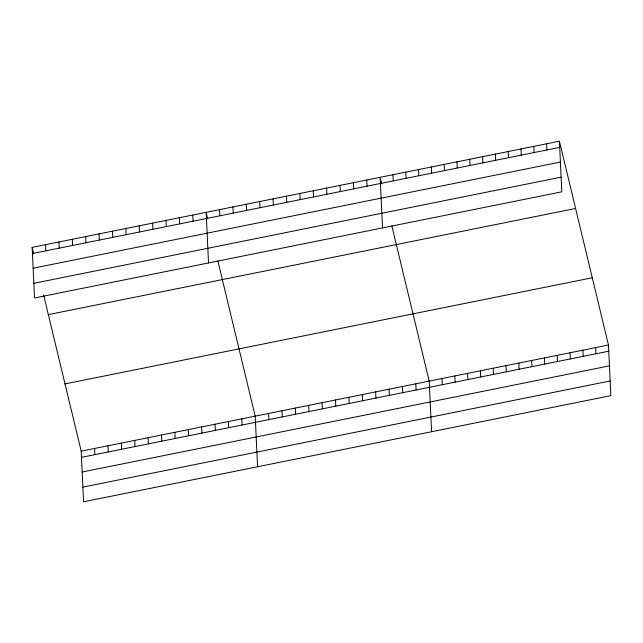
<?xml version="1.0" encoding="UTF-8"?>
<svg xmlns="http://www.w3.org/2000/svg" width="643" height="643" viewBox="0 0 643 643"><rect width="100%" height="100%" fill="white"/><g stroke="black" fill="none" stroke-linecap="round" stroke-linejoin="round"><path stroke-width="0.96" d="M559.41 141.219L561.797 191.831L34.537 297.974L32.15 247.362L559.41 141.219L608.463 345.026L610.85 395.638L83.59 501.781L81.203 451.169L43.611 295M32.439 253.535L559.707 147.392M33.131 268.203L560.399 162.052M33.846 283.314L561.106 177.163M48.338 314.62L575.598 208.469M65.015 383.911L592.275 277.768M81.203 451.169L608.463 345.026M81.492 457.342L608.752 351.199M82.183 472.01L609.443 365.859M82.891 487.121L610.159 380.969M381.717 183.842L380.142 177.307L382.529 227.919M391.836 225.878L429.194 381.114L431.582 431.726M207.721 218.869L206.146 212.335L208.533 262.947M217.84 260.905L255.199 416.142L257.586 466.754M32.15 247.362L33.725 253.905M595.659 347.598L595.948 353.771M582.855 350.178L583.145 356.351M570.052 352.758L570.341 358.931M557.24 355.338L557.537 361.511M546.606 143.791L546.904 149.964M544.436 357.91L544.725 364.083M533.803 146.371L534.092 152.544M531.632 360.49L531.922 366.663M520.999 148.951L521.288 155.124M518.829 363.07L519.118 369.243M508.195 151.523L508.484 157.696M506.025 365.642L506.314 371.815M495.391 154.103L495.681 160.276M493.221 368.222L493.511 374.395M482.588 156.683L482.877 162.856M480.409 370.802L480.707 376.975M469.776 159.263L470.073 165.436M467.606 373.382L467.903 379.555M456.972 161.835L457.261 168.008M454.802 375.954L455.091 382.127M444.168 164.415L444.458 170.588M441.998 378.534L442.288 384.707M431.365 166.995L431.654 173.168M418.561 169.575L418.85 175.748M405.757 172.147L406.046 178.32M415.812 383.807L416.101 389.979M392.945 174.727L393.243 180.9M402.422 386.499L402.719 392.672M389.039 389.192L389.328 395.365M366.759 180L367.049 186.173M375.657 391.892L375.946 398.065M353.377 182.692L353.666 188.865M362.274 394.585L362.564 400.758M339.994 185.385L340.284 191.558M348.884 397.278L349.181 403.45M326.604 188.086L326.901 194.258M335.501 399.97L335.791 406.143M313.221 190.778L313.511 196.951M322.119 402.671L322.408 408.844M299.839 193.471L300.128 199.643M308.736 405.363L309.026 411.536M286.456 196.163L286.746 202.336M295.346 408.056L295.643 414.229M273.066 198.864L273.363 205.037M281.964 410.748L282.253 416.921M259.684 201.556L259.973 207.729M268.581 413.449L268.87 419.622M246.301 204.249L246.59 210.422M232.919 206.942L233.208 213.114M241.808 418.834L242.106 425.007M219.528 209.642L219.826 215.815M228.426 421.527L228.715 427.699M215.043 424.227L215.333 430.4M192.763 215.027L193.053 221.2M201.661 426.92L201.95 433.093M179.381 217.72L179.67 223.893M188.27 429.612L188.568 435.785M165.99 220.42L166.288 226.593M174.888 432.305L175.177 438.478M152.608 223.113L152.897 229.286M161.506 435.006L161.795 441.178M139.226 225.806L139.515 231.978M148.123 437.698L148.412 443.871M125.843 228.498L126.132 234.671M134.741 440.391L135.03 446.563M112.453 231.199L112.75 237.371M121.35 443.083L121.64 449.256M99.07 233.891L99.36 240.064M107.968 445.784L108.257 451.957M85.688 236.584L85.977 242.757M94.585 448.476L94.875 454.649M72.305 239.276L72.595 245.449M58.915 241.969L59.212 248.142M45.532 244.67L45.822 250.842"/></g></svg>
